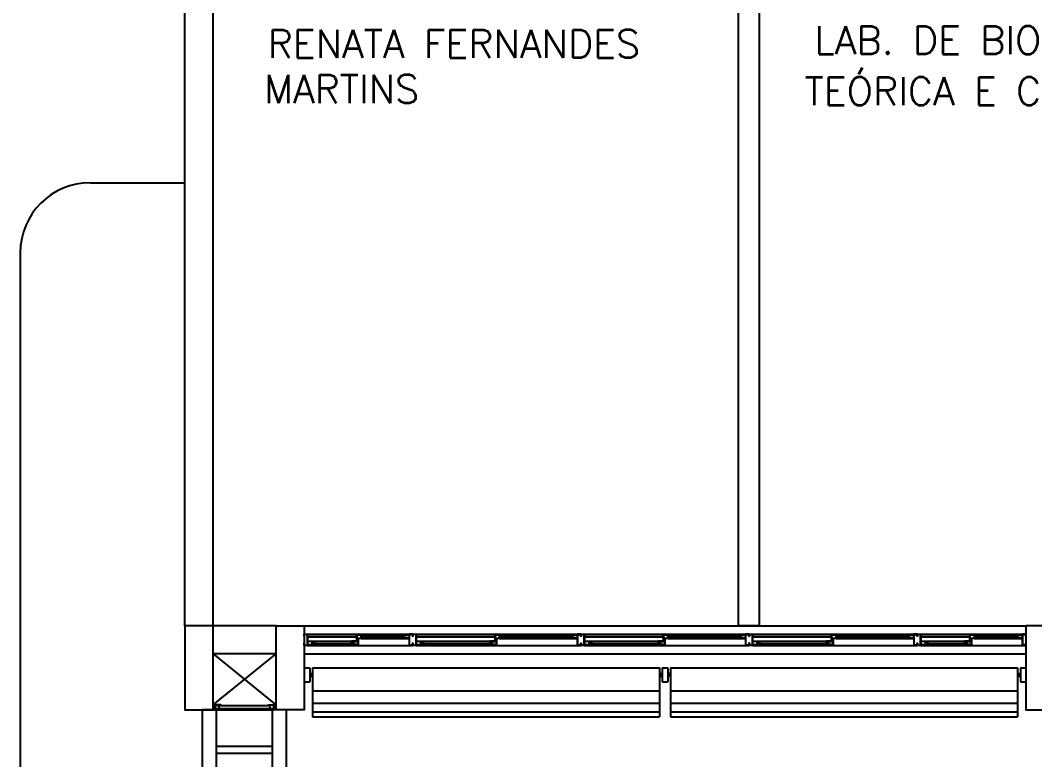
# Model space of a CAD drawing. Header units: millimetres. Extents: x 2801 to 3319, y 1187 to 1422.
# Drawn here: x 2977.15 to 2984.39, y 1340.99 to 1346.27 of the extents above; entities that cross this region are included whole.
import ezdxf

# ---------------------------------------------------------------- set-up
doc = ezdxf.new("R2010")
doc.units = ezdxf.units.MM
for name, color, linetype in [('AR-ALV', 2, 'Continuous'), ('AR-BRISES', 1, 'Continuous'), ('AR-CALÇADA', 1, 'Continuous'), ('AR-ESQ', 1, 'Continuous'), ('AR-ESTC', 3, 'Continuous'), ('AR-PEITORIL', 1, 'Continuous'), ('AR-PISO', 1, 'Continuous'), ('AR-SHAFT', 1, 'Continuous'), ('BR-LINHAS', 1, 'Continuous'), ('BR-MONTANTE', 242, 'Continuous'), ('BR-PAINEL', 1, 'Continuous'), ('BR-SUPORTE', 1, 'Continuous'), ('DT-ESQ-BAGUETE-C', 2, 'Continuous'), ('DT-ESQ-BAGUETE-V', 1, 'Continuous'), ('DT-ESQ-CHAPA DOBRADA-V', 1, 'Continuous'), ('DT-ESQ-PERFIL CADEIRA-C', 2, 'Continuous'), ('DT-ESQ-PERFIL CADEIRA-V', 1, 'Continuous'), ('DT-ESQ-PERFIL U SIMPLES-C', 2, 'Continuous'), ('DT-ESQ-PERFIL U-C', 2, 'Continuous'), ('DT-ESQ-PERFIL U-V', 1, 'Continuous'), ('DT-ESQ-VENEZIANA-C', 2, 'Continuous'), ('DT-ESQ-VENEZIANA-V', 2, 'Continuous'), ('DT-ESQ-VIDRO-C', 2, 'Continuous'), ('insercao', 4, 'Continuous'), ('TEXTO', 2, 'Continuous')]:
    doc.layers.add(name, color=color, linetype=linetype)
doc.styles.add('UNB-100', font='simplex.shx', dxfattribs={"height": 0.2})

# ---------------------------------------------------------------- blocks, each defined once
blk = doc.blocks.new('DET-GS-COBERTURA')
at = {"layer": 'AR-PISO', "linetype": 'Continuous'}
for p, q in [((204.8676, -516.3577), (204.8676, -512.9889)), ((205.4676, -512.9889), (204.8676, -512.9889)), ((204.9676, -516.3577), (204.9676, -512.9889)), ((205.3676, -516.3577), (205.3676, -512.9889)), ((205.4676, -516.3577), (205.4676, -512.9889)), ((204.9676, -513.2485), (205.3676, -513.2485)), ((204.9676, -513.2985), (205.3676, -513.2985))]:
    blk.add_line(p, q, dxfattribs=at)
blk = doc.blocks.new('EF40-P')
at = {"layer": 'DT-ESQ-BAGUETE-C', "color": 2, "ltscale": 0.1}
for points in [[(0.4225, -0.08), (0.409, -0.08), (0.409, -0.0785), (0.422, -0.0785, 0.414214), (0.4225, -0.078), (0.4225, -0.067, 0.414214), (0.422, -0.0665), (0.409, -0.0665), (0.409, -0.065), (0.4225, -0.065, -0.414214), (0.424, -0.0665), (0.424, -0.0785, -0.414214)], [(0.7015, -0.08), (0.715, -0.08), (0.715, -0.0785), (0.702, -0.0785, -0.414214), (0.7015, -0.078), (0.7015, -0.067, -0.414214), (0.702, -0.0665), (0.715, -0.0665), (0.715, -0.065), (0.7015, -0.065, 0.414214), (0.7, -0.0665), (0.7, -0.0785, 0.414214)], [(1.41, -0.08), (1.3965, -0.08), (1.3965, -0.0785), (1.4095, -0.0785, 0.414214), (1.41, -0.078), (1.41, -0.067, 0.414214), (1.4095, -0.0665), (1.3965, -0.0665), (1.3965, -0.065), (1.41, -0.065, -0.414214), (1.4115, -0.0665), (1.4115, -0.0785, -0.414214)], [(1.9015, -0.08), (1.915, -0.08), (1.915, -0.0785), (1.902, -0.0785, -0.414214), (1.9015, -0.078), (1.9015, -0.067, -0.414214), (1.902, -0.0665), (1.915, -0.0665), (1.915, -0.065), (1.9015, -0.065, 0.414214), (1.9, -0.0665), (1.9, -0.0785, 0.414214)], [(2.61, -0.08), (2.5965, -0.08), (2.5965, -0.0785), (2.6095, -0.0785, 0.414214), (2.61, -0.078), (2.61, -0.067, 0.414214), (2.6095, -0.0665), (2.5965, -0.0665), (2.5965, -0.065), (2.61, -0.065, -0.414214), (2.6115, -0.0665), (2.6115, -0.0785, -0.414214)], [(3.1015, -0.08), (3.115, -0.08), (3.115, -0.0785), (3.102, -0.0785, -0.414214), (3.1015, -0.078), (3.1015, -0.067, -0.414214), (3.102, -0.0665), (3.115, -0.0665), (3.115, -0.065), (3.1015, -0.065, 0.414214), (3.1, -0.0665), (3.1, -0.0785, 0.414214)], [(3.81, -0.08), (3.7965, -0.08), (3.7965, -0.0785), (3.8095, -0.0785, 0.414214), (3.81, -0.078), (3.81, -0.067, 0.414214), (3.8095, -0.0665), (3.7965, -0.0665), (3.7965, -0.065), (3.81, -0.065, -0.414214), (3.8115, -0.0665), (3.8115, -0.0785, -0.414214)], [(4.3015, -0.08), (4.315, -0.08), (4.315, -0.0785), (4.302, -0.0785, -0.414214), (4.3015, -0.078), (4.3015, -0.067, -0.414214), (4.302, -0.0665), (4.315, -0.0665), (4.315, -0.065), (4.3015, -0.065, 0.414214), (4.3, -0.0665), (4.3, -0.0785, 0.414214)], [(4.7975, -0.08), (4.784, -0.08), (4.784, -0.0785), (4.797, -0.0785, 0.414214), (4.7975, -0.078), (4.7975, -0.067, 0.414214), (4.797, -0.0665), (4.784, -0.0665), (4.784, -0.065), (4.7975, -0.065, -0.414214), (4.799, -0.0665), (4.799, -0.0785, -0.414214)], [(5.0765, -0.08), (5.09, -0.08), (5.09, -0.0785), (5.077, -0.0785, -0.414214), (5.0765, -0.078), (5.0765, -0.067, -0.414214), (5.077, -0.0665), (5.09, -0.0665), (5.09, -0.065), (5.0765, -0.065, 0.414214), (5.075, -0.0665), (5.075, -0.0785, 0.414214)], [(0.0735, -0.125), (0.06, -0.125), (0.06, -0.1235), (0.073, -0.1235, 0.414214), (0.0735, -0.123), (0.0735, -0.112, 0.414214), (0.073, -0.1115), (0.06, -0.1115), (0.06, -0.11), (0.0735, -0.11, -0.414214), (0.075, -0.1115), (0.075, -0.1235, -0.414214)], [(0.339, -0.125), (0.3525, -0.125), (0.3525, -0.1235), (0.3395, -0.1235, -0.414214), (0.339, -0.123), (0.339, -0.112, -0.414214), (0.3395, -0.1115), (0.3525, -0.1115), (0.3525, -0.11), (0.339, -0.11, 0.414214), (0.3375, -0.1115), (0.3375, -0.1235, 0.414214)], [(0.8485, -0.125), (0.835, -0.125), (0.835, -0.1235), (0.848, -0.1235, 0.414214), (0.8485, -0.123), (0.8485, -0.112, 0.414214), (0.848, -0.1115), (0.835, -0.1115), (0.835, -0.11), (0.8485, -0.11, -0.414214), (0.85, -0.1115), (0.85, -0.1235, -0.414214)], [(1.3265, -0.125), (1.34, -0.125), (1.34, -0.1235), (1.327, -0.1235, -0.414214), (1.3265, -0.123), (1.3265, -0.112, -0.414214), (1.327, -0.1115), (1.34, -0.1115), (1.34, -0.11), (1.3265, -0.11, 0.414214), (1.325, -0.1115), (1.325, -0.1235, 0.414214)], [(2.0485, -0.125), (2.035, -0.125), (2.035, -0.1235), (2.048, -0.1235, 0.414214), (2.0485, -0.123), (2.0485, -0.112, 0.414214), (2.048, -0.1115), (2.035, -0.1115), (2.035, -0.11), (2.0485, -0.11, -0.414214), (2.05, -0.1115), (2.05, -0.1235, -0.414214)], [(2.5265, -0.125), (2.54, -0.125), (2.54, -0.1235), (2.527, -0.1235, -0.414214), (2.5265, -0.123), (2.5265, -0.112, -0.414214), (2.527, -0.1115), (2.54, -0.1115), (2.54, -0.11), (2.5265, -0.11, 0.414214), (2.525, -0.1115), (2.525, -0.1235, 0.414214)], [(3.2485, -0.125), (3.235, -0.125), (3.235, -0.1235), (3.248, -0.1235, 0.414214), (3.2485, -0.123), (3.2485, -0.112, 0.414214), (3.248, -0.1115), (3.235, -0.1115), (3.235, -0.11), (3.2485, -0.11, -0.414214), (3.25, -0.1115), (3.25, -0.1235, -0.414214)], [(3.7265, -0.125), (3.74, -0.125), (3.74, -0.1235), (3.727, -0.1235, -0.414214), (3.7265, -0.123), (3.7265, -0.112, -0.414214), (3.727, -0.1115), (3.74, -0.1115), (3.74, -0.11), (3.7265, -0.11, 0.414214), (3.725, -0.1115), (3.725, -0.1235, 0.414214)], [(4.4485, -0.125), (4.435, -0.125), (4.435, -0.1235), (4.448, -0.1235, 0.414214), (4.4485, -0.123), (4.4485, -0.112, 0.414214), (4.448, -0.1115), (4.435, -0.1115), (4.435, -0.11), (4.4485, -0.11, -0.414214), (4.45, -0.1115), (4.45, -0.1235, -0.414214)], [(4.714, -0.125), (4.7275, -0.125), (4.7275, -0.1235), (4.7145, -0.1235, -0.414214), (4.714, -0.123), (4.714, -0.112, -0.414214), (4.7145, -0.1115), (4.7275, -0.1115), (4.7275, -0.11), (4.714, -0.11, 0.414214), (4.7125, -0.1115), (4.7125, -0.1235, 0.414214)]]:
    blk.add_lwpolyline(points, format="xyb", close=True, dxfattribs=at)
at = {"layer": 'DT-ESQ-BAGUETE-V', "ltscale": 0.1}
for p, q in [((0.4225, -0.065), (0.7015, -0.065)), ((1.41, -0.065), (1.9015, -0.065)), ((2.61, -0.065), (3.1015, -0.065)), ((3.81, -0.065), (4.3015, -0.065)), ((4.7975, -0.065), (5.0765, -0.065))]:
    blk.add_line(p, q, dxfattribs=at)
at = {"layer": 'DT-ESQ-BAGUETE-V', "color": 1, "ltscale": 0.1}
for p, q in [((0.0735, -0.11), (0.339, -0.11)), ((0.8485, -0.11), (1.3265, -0.11)), ((2.0485, -0.11), (2.5265, -0.11)), ((3.2485, -0.11), (3.7265, -0.11)), ((4.4485, -0.11), (4.714, -0.11))]:
    blk.add_line(p, q, dxfattribs=at)
at = {"layer": 'DT-ESQ-CHAPA DOBRADA-V', "ltscale": 0.1}
for p, q in [((0.025, -0.077), (0.374, -0.077)), ((0.025, -0.08), (0.374, -0.08)), ((0.8, -0.077), (1.3615, -0.077)), ((0.8, -0.08), (1.3615, -0.08)), ((4.4, -0.077), (4.749, -0.077)), ((4.4, -0.08), (4.749, -0.08))]:
    blk.add_line(p, q, dxfattribs=at)
at = {"layer": 'DT-ESQ-CHAPA DOBRADA-V', "color": 1, "ltscale": 0.1}
for p, q in [((2, -0.077), (2.5615, -0.077)), ((2, -0.08), (2.5615, -0.08)), ((3.2, -0.077), (3.7615, -0.077)), ((3.2, -0.08), (3.7615, -0.08))]:
    blk.add_line(p, q, dxfattribs=at)
at = {"layer": 'DT-ESQ-PERFIL CADEIRA-C', "color": 2, "ltscale": 0.1}
for p, q in [((0.025, -0.1335), (0.0735, -0.1335)), ((0.3855, -0.1335), (0.339, -0.1335)), ((0.376, -0.0885), (0.4225, -0.0885)), ((0.75, -0.0885), (0.7015, -0.0885)), ((0.8, -0.1335), (0.8485, -0.1335)), ((1.373, -0.1335), (1.3265, -0.1335)), ((1.3635, -0.0885), (1.41, -0.0885)), ((1.95, -0.0885), (1.9015, -0.0885)), ((2, -0.1335), (2.0485, -0.1335)), ((2.573, -0.1335), (2.5265, -0.1335)), ((2.5635, -0.0885), (2.61, -0.0885)), ((3.15, -0.0885), (3.1015, -0.0885)), ((3.2, -0.1335), (3.2485, -0.1335)), ((3.773, -0.1335), (3.7265, -0.1335)), ((3.7635, -0.0885), (3.81, -0.0885)), ((4.35, -0.0885), (4.3015, -0.0885)), ((4.7605, -0.1335), (4.714, -0.1335)), ((4.751, -0.0885), (4.7975, -0.0885)), ((5.125, -0.0885), (5.0765, -0.0885))]:
    blk.add_line(p, q, dxfattribs=at)
at = {"layer": 'DT-ESQ-PERFIL CADEIRA-C', "ltscale": 0.1}
blk.add_line((4.4, -0.1335), (4.4485, -0.1335), dxfattribs=at)
at = {"layer": 'DT-ESQ-PERFIL CADEIRA-C', "color": 2, "ltscale": 0.1}
for points in [[(0.4225, -0.087, -1), (0.4225, -0.09), (0.376, -0.09, -0.414214), (0.374, -0.088), (0.374, -0.067, -0.414214), (0.376, -0.065), (0.4075, -0.065, -0.414214), (0.409, -0.0665), (0.409, -0.087)], [(0.409, -0.0885, -0.198913), (0.4079, -0.0881, -0.198913), (0.4075, -0.087), (0.4075, -0.067, 0.414214), (0.407, -0.0665), (0.376, -0.0665, 0.414214), (0.3755, -0.067), (0.3755, -0.088, 0.414214), (0.376, -0.0885)], [(0.7015, -0.09), (0.75, -0.09), (0.75, -0.0885), (0.715, -0.0885, 0.198912), (0.7161, -0.0881, 0.198913), (0.7165, -0.087), (0.7165, -0.067, -0.414214), (0.717, -0.0665), (0.75, -0.0665), (0.75, -0.065), (0.7165, -0.065, 0.414214), (0.715, -0.0665), (0.715, -0.0785), (0.715, -0.08), (0.715, -0.087), (0.7015, -0.087, 1)], [(1.41, -0.087, -1), (1.41, -0.09), (1.3635, -0.09, -0.414214), (1.3615, -0.088), (1.3615, -0.067, -0.414214), (1.3635, -0.065), (1.395, -0.065, -0.414214), (1.3965, -0.0665), (1.3965, -0.087)], [(1.3965, -0.0885, -0.198913), (1.3954, -0.0881, -0.198913), (1.395, -0.087), (1.395, -0.067, 0.414214), (1.3945, -0.0665), (1.3635, -0.0665, 0.414214), (1.363, -0.067), (1.363, -0.088, 0.414214), (1.3635, -0.0885)], [(1.9015, -0.09), (1.95, -0.09), (1.95, -0.0885), (1.915, -0.0885, 0.198912), (1.9161, -0.0881, 0.198913), (1.9165, -0.087), (1.9165, -0.067, -0.414214), (1.917, -0.0665), (1.95, -0.0665), (1.95, -0.065), (1.9165, -0.065, 0.414214), (1.915, -0.0665), (1.915, -0.0785), (1.915, -0.08), (1.915, -0.087), (1.9015, -0.087, 1)], [(2.61, -0.087, -1), (2.61, -0.09), (2.5635, -0.09, -0.414214), (2.5615, -0.088), (2.5615, -0.067, -0.414214), (2.5635, -0.065), (2.595, -0.065, -0.414214), (2.5965, -0.0665), (2.5965, -0.087)], [(2.5965, -0.0885, -0.198913), (2.5954, -0.0881, -0.198913), (2.595, -0.087), (2.595, -0.067, 0.414214), (2.5945, -0.0665), (2.5635, -0.0665, 0.414214), (2.563, -0.067), (2.563, -0.088, 0.414214), (2.5635, -0.0885)], [(3.1015, -0.09), (3.15, -0.09), (3.15, -0.0885), (3.115, -0.0885, 0.198912), (3.1161, -0.0881, 0.198913), (3.1165, -0.087), (3.1165, -0.067, -0.414214), (3.117, -0.0665), (3.15, -0.0665), (3.15, -0.065), (3.1165, -0.065, 0.414214), (3.115, -0.0665), (3.115, -0.0785), (3.115, -0.08), (3.115, -0.087), (3.1015, -0.087, 1)], [(3.81, -0.087, -1), (3.81, -0.09), (3.7635, -0.09, -0.414214), (3.7615, -0.088), (3.7615, -0.067, -0.414214), (3.7635, -0.065), (3.795, -0.065, -0.414214), (3.7965, -0.0665), (3.7965, -0.087)], [(3.7965, -0.0885, -0.198913), (3.7954, -0.0881, -0.198913), (3.795, -0.087), (3.795, -0.067, 0.414214), (3.7945, -0.0665), (3.7635, -0.0665, 0.414214), (3.763, -0.067), (3.763, -0.088, 0.414214), (3.7635, -0.0885)], [(4.3015, -0.09), (4.35, -0.09), (4.35, -0.0885), (4.315, -0.0885, 0.198912), (4.3161, -0.0881, 0.198913), (4.3165, -0.087), (4.3165, -0.067, -0.414214), (4.317, -0.0665), (4.35, -0.0665), (4.35, -0.065), (4.3165, -0.065, 0.414214), (4.315, -0.0665), (4.315, -0.0785), (4.315, -0.08), (4.315, -0.087), (4.3015, -0.087, 1)], [(4.7975, -0.087, -1), (4.7975, -0.09), (4.751, -0.09, -0.414214), (4.749, -0.088), (4.749, -0.067, -0.414214), (4.751, -0.065), (4.7825, -0.065, -0.414214), (4.784, -0.0665), (4.784, -0.087)], [(4.784, -0.0885, -0.198913), (4.7829, -0.0881, -0.198913), (4.7825, -0.087), (4.7825, -0.067, 0.414214), (4.782, -0.0665), (4.751, -0.0665, 0.414214), (4.7505, -0.067), (4.7505, -0.088, 0.414214), (4.751, -0.0885)], [(5.0765, -0.09), (5.125, -0.09), (5.125, -0.0885), (5.09, -0.0885, 0.198912), (5.0911, -0.0881, 0.198913), (5.0915, -0.087), (5.0915, -0.067, -0.414214), (5.092, -0.0665), (5.125, -0.0665), (5.125, -0.065), (5.0915, -0.065, 0.414214), (5.09, -0.0665), (5.09, -0.0785), (5.09, -0.08), (5.09, -0.087), (5.0765, -0.087, 1)], [(0.0735, -0.135), (0.025, -0.135), (0.025, -0.1335), (0.06, -0.1335, -0.198912), (0.0589, -0.1331, -0.198913), (0.0585, -0.132), (0.0585, -0.112, 0.414214), (0.058, -0.1115), (0.025, -0.1115), (0.025, -0.11), (0.0585, -0.11, -0.414214), (0.06, -0.1115), (0.06, -0.1235), (0.06, -0.125), (0.06, -0.132), (0.0735, -0.132, -1)], [(0.339, -0.132, 1), (0.339, -0.135), (0.3855, -0.135, 0.414214), (0.3875, -0.133), (0.3875, -0.112, 0.414214), (0.3855, -0.11), (0.354, -0.11, 0.414214), (0.3525, -0.1115), (0.3525, -0.132)], [(0.3525, -0.1335, 0.198913), (0.3536, -0.1331, 0.198913), (0.354, -0.132), (0.354, -0.112, -0.414214), (0.3545, -0.1115), (0.3855, -0.1115, -0.414214), (0.386, -0.112), (0.386, -0.133, -0.414214), (0.3855, -0.1335)], [(0.8485, -0.135), (0.8, -0.135), (0.8, -0.1335), (0.835, -0.1335, -0.198912), (0.8339, -0.1331, -0.198913), (0.8335, -0.132), (0.8335, -0.112, 0.414214), (0.833, -0.1115), (0.8, -0.1115), (0.8, -0.11), (0.8335, -0.11, -0.414214), (0.835, -0.1115), (0.835, -0.1235), (0.835, -0.125), (0.835, -0.132), (0.8485, -0.132, -1)], [(1.3265, -0.132, 1), (1.3265, -0.135), (1.373, -0.135, 0.414214), (1.375, -0.133), (1.375, -0.112, 0.414214), (1.373, -0.11), (1.3415, -0.11, 0.414214), (1.34, -0.1115), (1.34, -0.132)], [(1.34, -0.1335, 0.198913), (1.3411, -0.1331, 0.198913), (1.3415, -0.132), (1.3415, -0.112, -0.414214), (1.342, -0.1115), (1.373, -0.1115, -0.414214), (1.3735, -0.112), (1.3735, -0.133, -0.414214), (1.373, -0.1335)], [(2.0485, -0.135), (2, -0.135), (2, -0.1335), (2.035, -0.1335, -0.198912), (2.0339, -0.1331, -0.198913), (2.0335, -0.132), (2.0335, -0.112, 0.414214), (2.033, -0.1115), (2, -0.1115), (2, -0.11), (2.0335, -0.11, -0.414214), (2.035, -0.1115), (2.035, -0.1235), (2.035, -0.125), (2.035, -0.132), (2.0485, -0.132, -1)], [(2.5265, -0.132, 1), (2.5265, -0.135), (2.573, -0.135, 0.414214), (2.575, -0.133), (2.575, -0.112, 0.414214), (2.573, -0.11), (2.5415, -0.11, 0.414214), (2.54, -0.1115), (2.54, -0.132)], [(2.54, -0.1335, 0.198913), (2.5411, -0.1331, 0.198913), (2.5415, -0.132), (2.5415, -0.112, -0.414214), (2.542, -0.1115), (2.573, -0.1115, -0.414214), (2.5735, -0.112), (2.5735, -0.133, -0.414214), (2.573, -0.1335)], [(3.2485, -0.135), (3.2, -0.135), (3.2, -0.1335), (3.235, -0.1335, -0.198912), (3.2339, -0.1331, -0.198913), (3.2335, -0.132), (3.2335, -0.112, 0.414214), (3.233, -0.1115), (3.2, -0.1115), (3.2, -0.11), (3.2335, -0.11, -0.414214), (3.235, -0.1115), (3.235, -0.1235), (3.235, -0.125), (3.235, -0.132), (3.2485, -0.132, -1)], [(3.7265, -0.132, 1), (3.7265, -0.135), (3.773, -0.135, 0.414214), (3.775, -0.133), (3.775, -0.112, 0.414214), (3.773, -0.11), (3.7415, -0.11, 0.414214), (3.74, -0.1115), (3.74, -0.132)], [(3.74, -0.1335, 0.198913), (3.7411, -0.1331, 0.198913), (3.7415, -0.132), (3.7415, -0.112, -0.414214), (3.742, -0.1115), (3.773, -0.1115, -0.414214), (3.7735, -0.112), (3.7735, -0.133, -0.414214), (3.773, -0.1335)], [(4.4485, -0.135), (4.4, -0.135), (4.4, -0.1335), (4.435, -0.1335, -0.198912), (4.4339, -0.1331, -0.198913), (4.4335, -0.132), (4.4335, -0.112, 0.414214), (4.433, -0.1115), (4.4, -0.1115), (4.4, -0.11), (4.4335, -0.11, -0.414214), (4.435, -0.1115), (4.435, -0.1235), (4.435, -0.125), (4.435, -0.132), (4.4485, -0.132, -1)], [(4.714, -0.132, 1), (4.714, -0.135), (4.7605, -0.135, 0.414214), (4.7625, -0.133), (4.7625, -0.112, 0.414214), (4.7605, -0.11), (4.729, -0.11, 0.414214), (4.7275, -0.1115), (4.7275, -0.132)], [(4.7275, -0.1335, 0.198913), (4.7286, -0.1331, 0.198913), (4.729, -0.132), (4.729, -0.112, -0.414214), (4.7295, -0.1115), (4.7605, -0.1115, -0.414214), (4.761, -0.112), (4.761, -0.133, -0.414214), (4.7605, -0.1335)]]:
    blk.add_lwpolyline(points, format="xyb", close=True, dxfattribs=at)
at = {"layer": 'DT-ESQ-PERFIL CADEIRA-V', "color": 1, "ltscale": 0.1}
for p, q in [((0.0735, -0.135), (0.339, -0.135)), ((0.8485, -0.135), (1.3265, -0.135)), ((2.0485, -0.135), (2.5265, -0.135)), ((2.595, -0.09), (3.1015, -0.09)), ((3.795, -0.09), (4.3015, -0.09)), ((4.4485, -0.135), (4.714, -0.135)), ((4.7825, -0.09), (5.0765, -0.09))]:
    blk.add_line(p, q, dxfattribs=at)
at = {"layer": 'DT-ESQ-PERFIL CADEIRA-V', "ltscale": 0.1}
for p, q in [((0.4075, -0.09), (0.7015, -0.09)), ((1.395, -0.09), (1.9015, -0.09))]:
    blk.add_line(p, q, dxfattribs=at)
at = {"layer": 'DT-ESQ-PERFIL CADEIRA-V', "color": 2, "ltscale": 0.1}
blk.add_line((3.2485, -0.135), (3.7265, -0.135), dxfattribs=at)
at = {"layer": 'DT-ESQ-PERFIL U SIMPLES-C', "color": 2, "ltscale": 0.1}
for points in [[(0.376, -0.102), (0.384, -0.102), (0.384, -0.1005), (0.376, -0.1005, -0.414214), (0.3755, -0.1), (0.3755, -0.092, -0.414214), (0.376, -0.0915), (0.384, -0.0915), (0.384, -0.09), (0.376, -0.09, 0.414214), (0.374, -0.092), (0.374, -0.1, 0.414214)], [(0.3855, -0.098), (0.3775, -0.098), (0.3775, -0.0995), (0.3855, -0.0995, -0.414214), (0.386, -0.1), (0.386, -0.108, -0.414214), (0.3855, -0.1085), (0.3775, -0.1085), (0.3775, -0.11), (0.3855, -0.11, 0.414214), (0.3875, -0.108), (0.3875, -0.1, 0.414214)], [(1.3635, -0.102), (1.3715, -0.102), (1.3715, -0.1005), (1.3635, -0.1005, -0.414214), (1.363, -0.1), (1.363, -0.092, -0.414214), (1.3635, -0.0915), (1.3715, -0.0915), (1.3715, -0.09), (1.3635, -0.09, 0.414214), (1.3615, -0.092), (1.3615, -0.1, 0.414214)], [(1.373, -0.098), (1.365, -0.098), (1.365, -0.0995), (1.373, -0.0995, -0.414214), (1.3735, -0.1), (1.3735, -0.108, -0.414214), (1.373, -0.1085), (1.365, -0.1085), (1.365, -0.11), (1.373, -0.11, 0.414214), (1.375, -0.108), (1.375, -0.1, 0.414214)], [(2.5635, -0.102), (2.5715, -0.102), (2.5715, -0.1005), (2.5635, -0.1005, -0.414214), (2.563, -0.1), (2.563, -0.092, -0.414214), (2.5635, -0.0915), (2.5715, -0.0915), (2.5715, -0.09), (2.5635, -0.09, 0.414214), (2.5615, -0.092), (2.5615, -0.1, 0.414214)], [(2.573, -0.098), (2.565, -0.098), (2.565, -0.0995), (2.573, -0.0995, -0.414214), (2.5735, -0.1), (2.5735, -0.108, -0.414214), (2.573, -0.1085), (2.565, -0.1085), (2.565, -0.11), (2.573, -0.11, 0.414214), (2.575, -0.108), (2.575, -0.1, 0.414214)], [(3.7635, -0.102), (3.7715, -0.102), (3.7715, -0.1005), (3.7635, -0.1005, -0.414214), (3.763, -0.1), (3.763, -0.092, -0.414214), (3.7635, -0.0915), (3.7715, -0.0915), (3.7715, -0.09), (3.7635, -0.09, 0.414214), (3.7615, -0.092), (3.7615, -0.1, 0.414214)], [(3.773, -0.098), (3.765, -0.098), (3.765, -0.0995), (3.773, -0.0995, -0.414214), (3.7735, -0.1), (3.7735, -0.108, -0.414214), (3.773, -0.1085), (3.765, -0.1085), (3.765, -0.11), (3.773, -0.11, 0.414214), (3.775, -0.108), (3.775, -0.1, 0.414214)], [(4.751, -0.102), (4.759, -0.102), (4.759, -0.1005), (4.751, -0.1005, -0.414214), (4.7505, -0.1), (4.7505, -0.092, -0.414214), (4.751, -0.0915), (4.759, -0.0915), (4.759, -0.09), (4.751, -0.09, 0.414214), (4.749, -0.092), (4.749, -0.1, 0.414214)], [(4.7605, -0.098), (4.7525, -0.098), (4.7525, -0.0995), (4.7605, -0.0995, -0.414214), (4.761, -0.1), (4.761, -0.108, -0.414214), (4.7605, -0.1085), (4.7525, -0.1085), (4.7525, -0.11), (4.7605, -0.11, 0.414214), (4.7625, -0.108), (4.7625, -0.1, 0.414214)]]:
    blk.add_lwpolyline(points, format="xyb", close=True, dxfattribs=at)
at = {"layer": 'DT-ESQ-PERFIL U-C', "color": 2, "ltscale": 0.1}
for points in [[(0, -0.0615, -0.414214), (0.0015, -0.06), (0.0235, -0.06, -0.414214), (0.025, -0.0615), (0.025, -0.1385, -0.414214), (0.0235, -0.14), (0.0015, -0.14, -0.414214), (0, -0.1385), (0, -0.125), (0.0015, -0.125), (0.0015, -0.138, 0.414214), (0.002, -0.1385), (0.023, -0.1385, 0.414214), (0.0235, -0.138), (0.0235, -0.062, 0.414214), (0.023, -0.0615), (0.002, -0.0615, 0.414214), (0.0015, -0.062), (0.0015, -0.075), (0, -0.075)], [(0.775, -0.0615, 0.414214), (0.7735, -0.06), (0.7515, -0.06, 0.414214), (0.75, -0.0615), (0.75, -0.1385, 0.414214), (0.7515, -0.14), (0.7735, -0.14, 0.414214), (0.775, -0.1385), (0.775, -0.125), (0.7735, -0.125), (0.7735, -0.138, -0.414214), (0.773, -0.1385), (0.752, -0.1385, -0.414214), (0.7515, -0.138), (0.7515, -0.062, -0.414214), (0.752, -0.0615), (0.773, -0.0615, -0.414214), (0.7735, -0.062), (0.7735, -0.075), (0.775, -0.075)], [(0.775, -0.0615, -0.414214), (0.7765, -0.06), (0.7985, -0.06, -0.414214), (0.8, -0.0615), (0.8, -0.1385, -0.414214), (0.7985, -0.14), (0.7765, -0.14, -0.414214), (0.775, -0.1385), (0.775, -0.125), (0.7765, -0.125), (0.7765, -0.138, 0.414214), (0.777, -0.1385), (0.798, -0.1385, 0.414214), (0.7985, -0.138), (0.7985, -0.062, 0.414214), (0.798, -0.0615), (0.777, -0.0615, 0.414214), (0.7765, -0.062), (0.7765, -0.075), (0.775, -0.075)], [(1.975, -0.0615, 0.414214), (1.9735, -0.06), (1.9515, -0.06, 0.414214), (1.95, -0.0615), (1.95, -0.1385, 0.414214), (1.9515, -0.14), (1.9735, -0.14, 0.414214), (1.975, -0.1385), (1.975, -0.125), (1.9735, -0.125), (1.9735, -0.138, -0.414214), (1.973, -0.1385), (1.952, -0.1385, -0.414214), (1.9515, -0.138), (1.9515, -0.062, -0.414214), (1.952, -0.0615), (1.973, -0.0615, -0.414214), (1.9735, -0.062), (1.9735, -0.075), (1.975, -0.075)], [(1.975, -0.0615, -0.414214), (1.9765, -0.06), (1.9985, -0.06, -0.414214), (2, -0.0615), (2, -0.1385, -0.414214), (1.9985, -0.14), (1.9765, -0.14, -0.414214), (1.975, -0.1385), (1.975, -0.125), (1.9765, -0.125), (1.9765, -0.138, 0.414214), (1.977, -0.1385), (1.998, -0.1385, 0.414214), (1.9985, -0.138), (1.9985, -0.062, 0.414214), (1.998, -0.0615), (1.977, -0.0615, 0.414214), (1.9765, -0.062), (1.9765, -0.075), (1.975, -0.075)], [(3.175, -0.0615, 0.414214), (3.1735, -0.06), (3.1515, -0.06, 0.414214), (3.15, -0.0615), (3.15, -0.1385, 0.414214), (3.1515, -0.14), (3.1735, -0.14, 0.414214), (3.175, -0.1385), (3.175, -0.125), (3.1735, -0.125), (3.1735, -0.138, -0.414214), (3.173, -0.1385), (3.152, -0.1385, -0.414214), (3.1515, -0.138), (3.1515, -0.062, -0.414214), (3.152, -0.0615), (3.173, -0.0615, -0.414214), (3.1735, -0.062), (3.1735, -0.075), (3.175, -0.075)], [(3.175, -0.0615, -0.414214), (3.1765, -0.06), (3.1985, -0.06, -0.414214), (3.2, -0.0615), (3.2, -0.1385, -0.414214), (3.1985, -0.14), (3.1765, -0.14, -0.414214), (3.175, -0.1385), (3.175, -0.125), (3.1765, -0.125), (3.1765, -0.138, 0.414214), (3.177, -0.1385), (3.198, -0.1385, 0.414214), (3.1985, -0.138), (3.1985, -0.062, 0.414214), (3.198, -0.0615), (3.177, -0.0615, 0.414214), (3.1765, -0.062), (3.1765, -0.075), (3.175, -0.075)], [(4.375, -0.0615, 0.414214), (4.3735, -0.06), (4.3515, -0.06, 0.414214), (4.35, -0.0615), (4.35, -0.1385, 0.414214), (4.3515, -0.14), (4.3735, -0.14, 0.414214), (4.375, -0.1385), (4.375, -0.125), (4.3735, -0.125), (4.3735, -0.138, -0.414214), (4.373, -0.1385), (4.352, -0.1385, -0.414214), (4.3515, -0.138), (4.3515, -0.062, -0.414214), (4.352, -0.0615), (4.373, -0.0615, -0.414214), (4.3735, -0.062), (4.3735, -0.075), (4.375, -0.075)], [(4.375, -0.0615, -0.414214), (4.3765, -0.06), (4.3985, -0.06, -0.414214), (4.4, -0.0615), (4.4, -0.1385, -0.414214), (4.3985, -0.14), (4.3765, -0.14, -0.414214), (4.375, -0.1385), (4.375, -0.125), (4.3765, -0.125), (4.3765, -0.138, 0.414214), (4.377, -0.1385), (4.398, -0.1385, 0.414214), (4.3985, -0.138), (4.3985, -0.062, 0.414214), (4.398, -0.0615), (4.377, -0.0615, 0.414214), (4.3765, -0.062), (4.3765, -0.075), (4.375, -0.075)], [(5.15, -0.0615, 0.414214), (5.1485, -0.06), (5.1265, -0.06, 0.414214), (5.125, -0.0615), (5.125, -0.1385, 0.414214), (5.1265, -0.14), (5.1485, -0.14, 0.414214), (5.15, -0.1385), (5.15, -0.125), (5.1485, -0.125), (5.1485, -0.138, -0.414214), (5.148, -0.1385), (5.127, -0.1385, -0.414214), (5.1265, -0.138), (5.1265, -0.062, -0.414214), (5.127, -0.0615), (5.148, -0.0615, -0.414214), (5.1485, -0.062), (5.1485, -0.075), (5.15, -0.075)]]:
    blk.add_lwpolyline(points, format="xyb", close=True, dxfattribs=at)
at = {"layer": 'DT-ESQ-PERFIL U-V', "color": 1, "ltscale": 0.1}
for p, q in [((0.0235, -0.06), (0.7515, -0.06)), ((0.7985, -0.06), (1.9515, -0.06)), ((1.9985, -0.06), (3.1515, -0.06)), ((4.3985, -0.06), (5.1265, -0.06)), ((0.0235, -0.14), (0.7515, -0.14)), ((0.7985, -0.14), (1.9515, -0.14)), ((1.9985, -0.14), (3.1515, -0.14)), ((4.3985, -0.14), (5.1265, -0.14))]:
    blk.add_line(p, q, dxfattribs=at)
at = {"layer": 'DT-ESQ-PERFIL U-V', "ltscale": 0.1}
for p, q in [((3.1985, -0.06), (4.3515, -0.06)), ((3.1985, -0.14), (4.3515, -0.14))]:
    blk.add_line(p, q, dxfattribs=at)
at = {"layer": 'DT-ESQ-VIDRO-C', "ltscale": 0.1}
for points in [[(0.063, -0.13), (0.063, -0.127), (0.3495, -0.127), (0.3495, -0.13)], [(0.7125, -0.085), (0.7125, -0.082), (0.4115, -0.082), (0.4115, -0.085)], [(0.838, -0.13), (0.838, -0.127), (1.337, -0.127), (1.337, -0.13)], [(1.9125, -0.085), (1.9125, -0.082), (1.399, -0.082), (1.399, -0.085)], [(2.038, -0.13), (2.038, -0.127), (2.537, -0.127), (2.537, -0.13)], [(3.1125, -0.085), (3.1125, -0.082), (2.599, -0.082), (2.599, -0.085)], [(3.238, -0.13), (3.238, -0.127), (3.737, -0.127), (3.737, -0.13)], [(4.3125, -0.085), (4.3125, -0.082), (3.799, -0.082), (3.799, -0.085)], [(4.438, -0.13), (4.438, -0.127), (4.7245, -0.127), (4.7245, -0.13)], [(5.0875, -0.085), (5.0875, -0.082), (4.7865, -0.082), (4.7865, -0.085)]]:
    blk.add_lwpolyline(points, close=True, dxfattribs=at)
blk = doc.blocks.new('BR-MODULO1')
at = {"layer": 'BR-LINHAS'}
for p, q in [((0.06, -0.2648), (2.535, -0.2648)), ((2.615, -0.2648), (5.09, -0.2648)), ((0.06, -0.3524), (2.535, -0.3524)), ((2.615, -0.3524), (5.09, -0.3524)), ((0.06, -0.4147), (2.535, -0.4147)), ((2.615, -0.4147), (5.09, -0.4147))]:
    blk.add_line(p, q, dxfattribs=at)
at = {"layer": 'BR-MONTANTE'}
for p, q in [((0, -0.1), (0, -0.2)), ((0, -0.1), (0.04, -0.1)), ((0.04, -0.1), (0.04, -0.2)), ((2.5547, -0.1), (2.5947, -0.1)), ((2.5547, -0.1), (2.5547, -0.2)), ((2.5947, -0.1), (2.5947, -0.2)), ((5.11, -0.1), (5.11, -0.2)), ((5.11, -0.1), (5.15, -0.1)), ((5.15, -0.1), (5.15, -0.2)), ((0, -0.2), (0.04, -0.2)), ((2.5547, -0.2), (2.5947, -0.2)), ((5.11, -0.2), (5.15, -0.2))]:
    blk.add_line(p, q, dxfattribs=at)
at = {"layer": 'BR-PAINEL'}
for p, q in [((0.06, -0.1), (2.535, -0.1)), ((0.06, -0.1), (0.06, -0.45)), ((2.535, -0.1), (2.535, -0.45)), ((2.615, -0.1), (2.615, -0.45)), ((2.615, -0.1), (5.09, -0.1)), ((5.09, -0.1), (5.09, -0.45)), ((0.06, -0.45), (2.535, -0.45)), ((2.615, -0.45), (5.09, -0.45))]:
    blk.add_line(p, q, dxfattribs=at)
at = {"layer": 'BR-SUPORTE'}
for p, q in [((0.04, -0.14), (0.06, -0.14)), ((0.05, -0.14), (0.05, -0.16)), ((2.5347, -0.14), (2.5547, -0.14)), ((2.5447, -0.14), (2.5447, -0.16)), ((2.6147, -0.14), (2.5947, -0.14)), ((2.6047, -0.14), (2.6047, -0.16)), ((5.09, -0.14), (5.11, -0.14)), ((5.1, -0.14), (5.1, -0.16)), ((0.04, -0.16), (0.06, -0.16)), ((2.5347, -0.16), (2.5547, -0.16)), ((2.6147, -0.16), (2.5947, -0.16)), ((5.09, -0.16), (5.11, -0.16))]:
    blk.add_line(p, q, dxfattribs=at)
blk = doc.blocks.new('EF01C-P')
at = {"layer": 'DT-ESQ-BAGUETE-C', "ltscale": 0.1}
for points in [[(0.0015, 0.035), (0.015, 0.035), (0.015, 0.0335), (0.0015, 0.0335), (0.0015, 0.005), (0.015, 0.005), (0.015, 0.0035), (0.0015, 0.0035, -0.414214), (0, 0.005), (0, 0.0335, -0.414214)], [(0.4485, 0.035), (0.435, 0.035), (0.435, 0.0335), (0.4485, 0.0335), (0.4485, 0.005), (0.435, 0.005), (0.435, 0.0035), (0.4485, 0.0035, 0.414214), (0.45, 0.005), (0.45, 0.0335, 0.414214)]]:
    blk.add_lwpolyline(points, format="xyb", close=True, dxfattribs=at)
at = {"layer": 'DT-ESQ-PERFIL CADEIRA-C', "ltscale": 0.1}
for points in [[(0.01, 0.0015), (0.01, 0.003), (0.0015, 0.003, 1), (0.0015, 0), (0.015, 0, 0.414214), (0.0165, 0.0015), (0.0165, 0.0335), (0.043, 0.0335)], [(0.043, 0.0065), (0.018, 0.0065), (0.018, 0.0165), (0.0165, 0.0165), (0.0165, 0.0065, 0.414214), (0.018, 0.005), (0.043, 0.005), (0.0565, 0.005, 1), (0.0565, 0.008), (0.043, 0.008), (0.043, 0.02), (0.043, 0.032), (0.0565, 0.032, 1), (0.0565, 0.035), (0.043, 0.035), (0.0165, 0.035, 0.414214), (0.015, 0.0335), (0.015, 0.0015), (0.0015, 0.0015)], [(0.0415, 0.02), (0.0415, 0.032, -0.414214), (0.043, 0.0335), (0.0565, 0.0335)], [(0.0415, 0.02), (0.0415, 0.008, 0.414214), (0.043, 0.0065), (0.0565, 0.0065)], [(0.407, 0.0065), (0.432, 0.0065), (0.432, 0.0165), (0.4335, 0.0165), (0.4335, 0.0065, -0.414214), (0.432, 0.005), (0.407, 0.005), (0.3935, 0.005, -1), (0.3935, 0.008), (0.407, 0.008), (0.407, 0.02), (0.407, 0.032), (0.3935, 0.032, -1), (0.3935, 0.035), (0.407, 0.035), (0.4335, 0.035, -0.414214), (0.435, 0.0335), (0.435, 0.0015), (0.4485, 0.0015)], [(0.4085, 0.02), (0.4085, 0.032, 0.414214), (0.407, 0.0335), (0.3935, 0.0335)], [(0.4085, 0.02), (0.4085, 0.008, -0.414214), (0.407, 0.0065), (0.3935, 0.0065)], [(0.44, 0.0015), (0.44, 0.003), (0.4485, 0.003, -1), (0.4485, 0), (0.435, 0, -0.414214), (0.4335, 0.0015), (0.4335, 0.0335), (0.407, 0.0335)]]:
    blk.add_lwpolyline(points, format="xyb", dxfattribs=at)
at = {"layer": 'DT-ESQ-PERFIL CADEIRA-V', "ltscale": 0.1}
blk.add_line((0.015, 0), (0.435, 0), dxfattribs=at)
at = {"layer": 'DT-ESQ-VENEZIANA-C', "ltscale": 0.1}
for p, q in [((0.043, 0.0105), (0.407, 0.0105)), ((0.043, 0.009), (0.407, 0.009))]:
    blk.add_line(p, q, dxfattribs=at)
at = {"layer": 'DT-ESQ-VENEZIANA-V', "ltscale": 0.1}
blk.add_line((0.043, 0.031), (0.407, 0.031), dxfattribs=at)

msp = doc.modelspace()

# ---------------------------------------------------------------- linework, layer by layer
at = {"layer": 'AR-ALV'}
for p, q in [((2978.3249, 1341.9498), (2978.3249, 1350.2748)), ((2978.5249, 1341.9498), (2978.5249, 1350.2748)), ((2982.2749, 1341.9498), (2982.2749, 1350.2748)), ((2982.4249, 1341.9498), (2982.4249, 1350.2748)), ((2978.9749, 1341.9498), (2978.5249, 1341.9498)), ((2982.4249, 1341.9498), (2982.2749, 1341.9498)), ((2978.9749, 1341.7498), (2978.5249, 1341.7498))]:
    msp.add_line(p, q, dxfattribs=at)
at = {"layer": 'AR-CALÇADA'}
for p, q in [((2977.6499, 1345.1123), (2978.3249, 1345.1123)), ((2977.1499, 1344.6123), (2977.1499, 1331.1998))]:
    msp.add_line(p, q, dxfattribs=at)
msp.add_arc((2977.6499, 1344.6123), 0.5, 90, 180, dxfattribs=at)
at = {"layer": 'AR-ESTC'}
for points in [[(2978.5249, 1341.9498), (2978.3249, 1341.9498), (2978.3249, 1341.3498), (2978.5249, 1341.3498)], [(2978.9749, 1341.9498), (2979.1749, 1341.9498), (2979.1749, 1341.3498), (2978.9749, 1341.3498)], [(2984.5249, 1341.9498), (2984.3249, 1341.9498), (2984.3249, 1341.3498), (2984.5249, 1341.3498)]]:
    msp.add_lwpolyline(points, close=True, dxfattribs=at)
at = {"layer": 'AR-PEITORIL'}
for p, q in [((2979.1749, 1341.9498), (2984.3249, 1341.9498)), ((2979.1749, 1341.7498), (2984.3249, 1341.7498))]:
    msp.add_line(p, q, dxfattribs=at)
at = {"layer": 'AR-SHAFT'}
for p, q in [((2978.5249, 1341.7498), (2978.9734, 1341.3848)), ((2978.5264, 1341.3848), (2978.9749, 1341.7498))]:
    msp.add_line(p, q, dxfattribs=at)

# ---------------------------------------------------------------- block references
at = {"layer": 'AR-BRISES'}
msp.add_blockref('BR-MODULO1', (2979.1749, 1341.7498), dxfattribs=at)
at = {"layer": 'AR-ESQ'}
for name, p in [('EF40-P', (2979.1749, 1341.9498)), ('EF01C-P', (2978.5249, 1341.3498))]:
    msp.add_blockref(name, p, dxfattribs=at)
at = {"layer": 'insercao'}
msp.add_blockref('DET-GS-COBERTURA', (2773.5823, 1854.3387), dxfattribs=at)

# ---------------------------------------------------------------- texts
at = {"layer": 'TEXTO', "style": 'UNB-100'}
for s, p in [('RENATA FERNANDES', (2978.9142, 1346.0028)), ('LAB. DE BIOLOGIA ', (2982.8146, 1346.0284)), ('TEÓRICA E COMPUT.', (2982.7449, 1345.6643)), ('MARTINS', (2978.8894, 1345.6808))]:
    msp.add_text(s, height=0.2, dxfattribs=at).set_placement(p)

doc.saveas('drawing.dxf')
